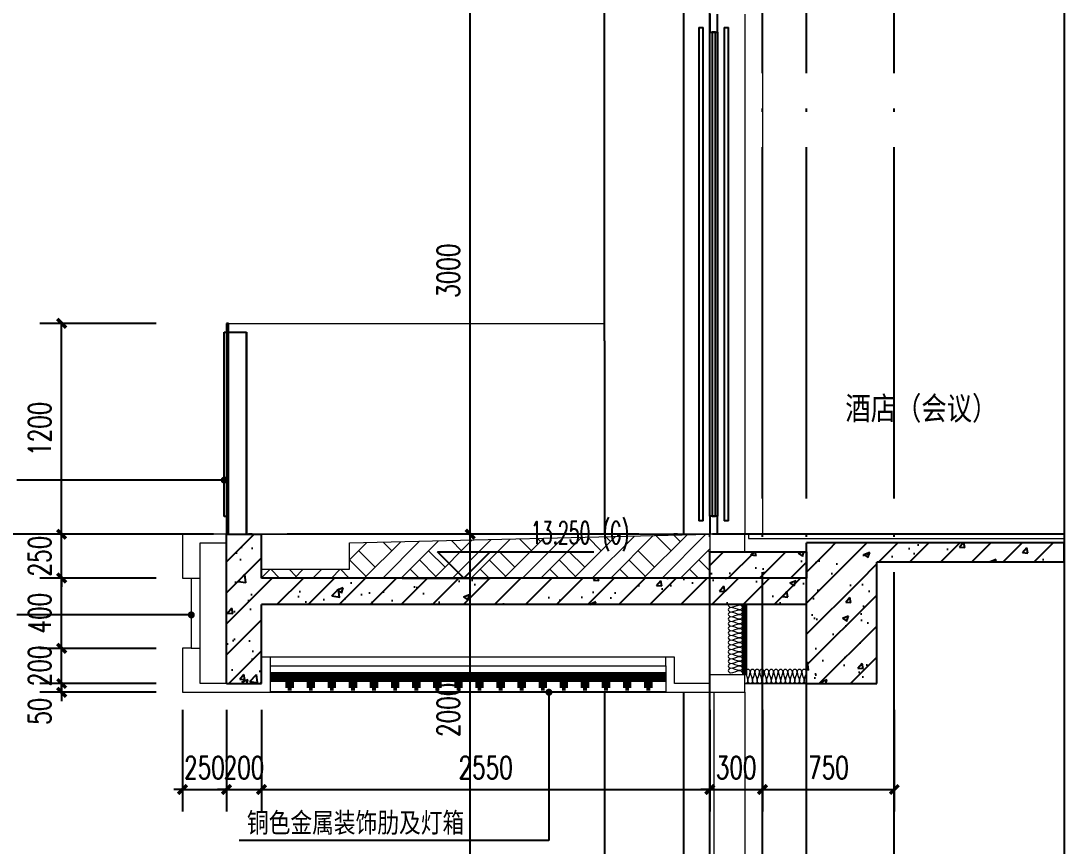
# Model space of a CAD drawing. Header units: millimetres. Extents: x 434053 to 1059003, y -2417481 to 936527.
# Drawn here: x 545650 to 551586, y -2240812 to -2236113 of the extents above; entities that cross this region are included whole.
import ezdxf

# ---------------------------------------------------------------- set-up
doc = ezdxf.new("R2010")
doc.units = ezdxf.units.MM
doc.header["$LTSCALE"] = 1000
doc.header["$MEASUREMENT"] = 0
doc.linetypes.add('DOTE', pattern=[2.42, 2, -0.2, 0.02, -0.2])
doc.layers.get('Defpoints').update_dxf_attribs({"color": 6})
for name, color, linetype in [('A-ANNO-DIMS', 3, 'Continuous'), ('A-DOOR', 2, 'Continuous'), ('A-GLAZ', 4, 'Continuous'), ('AXIS', 3, 'Continuous'), ('DIM_ELEV', 3, 'Continuous'), ('DIM_LEAD', 3, 'Continuous'), ('DOTE', 16, 'DOTE'), ('HZHZNEWPLOTLAYER#@$TT', 7, 'Continuous'), ('PUB_HATCH', 8, 'Continuous'), ('PUB_TEXT', 7, 'Continuous'), ('WALL', 5, 'Continuous')]:
    doc.layers.add(name, color=color, linetype=linetype)
for name, color, linetype, lineweight in [('A-DETL-0001', 4, 'Continuous', 15), ('A-DOOR-PROJ', 1, 'Continuous', 25), ('A-GENM', 2, 'Continuous', 70), ('A-GENM-PROJ', 2, 'Continuous', 25), ('A-GLAZ-MULL-PROJ', 2, 'Continuous', 13), ('A-GLAZ-PROJ', 2, 'Continuous', 25)]:
    doc.layers.add(name, color=color, linetype=linetype, lineweight=lineweight)
doc.styles.add('_TCH_DIM', font='SIMPLEX.shx', dxfattribs={"width": 0.8, "height": 3, "bigfont": 'GBCBIG.shx'})
doc.styles.add('_TCH_DIM_T3', font='SIMPLEX', dxfattribs={"width": 0.705882, "bigfont": 'GBCBIG'})
doc.styles.add('宋体', font='', dxfattribs={"width": 0.8})
doc.styles.get('宋体').set_extended_font_data('SimSun')
doc.dimstyles.new('_TCH_ARCH&&50', dxfattribs={"dimtxt": 127.5, "dimasz": 50, "dimexe": 125, "dimexo": 150, "dimgap": 61.25, "dimtad": 1, "dimdec": 0, "dimzin": 0, "dimdsep": 46, "dimtxsty": '_TCH_DIM_T3', "dimblk": 'ARCHTICK', "dimcen": 0.09, "dimclrt": 7, "dimazin": 2, "dimtfac": 1, "dimtdec": 0, "dimtix": 1, "dimtmove": 2, "dimatfit": 3, "dimfxl": 1, "dimtolj": 1, "dimtzin": 0, "dimarcsym": 0})
pattern_1 = [(45, (-1713816.56, -1462982.77), (-88.3883476, 88.3883476), []), (50, (-1713816.56, -1462982.77), (358.63009, -31.376067), [37.5, -412.5]), (355, (-1713816.56, -1462982.77), (-69.375667, 376.096067), [30, -330]), (100.4514, (-1713786.68, -1462985.4), (289.25469, 344.71977), [31.870095, -350.571056]), (46.1842, (-1713816.56, -1462882.77), (533.620524, -82.75951), [56.25, -618.75]), (96.6356, (-1713772.1, -1462889.67), (467.33135, 487.05894), [47.80514, -525.8565]), (351.1842, (-1713816.56, -1462882.77), (467.33097, 487.0593), [45, -495]), (21, (-1713766.56, -1462907.77), (298.453526, -201.309445), [37.5, -412.5]), (326, (-1713766.56, -1462907.77), (121.657666, 362.57502), [30, -330]), (71.4514, (-1713741.7, -1462924.55), (420.111314, 161.26525), [31.870095, -350.571056]), (37.5, (-1713816.56, -1462982.77), (6.079928, 166.446927), [0, -326, 0, -335, 0, -331.25]), (7.5, (-1713816.56, -1462982.77), (131.534769, 197.205856), [0, -191, 0, -318.5, 0, -126.25]), (327.5, (-1713928.06, -1462982.77), (266.911218, -11.277436), [0, -125, 0, -390, 0, -517.5]), (317.5, (-1713978.06, -1462982.77), (291.593085, 50.052491), [0, -162.5, 0, -259, 0, -367.5])]

# ---------------------------------------------------------------- blocks, each defined once
blk = doc.blocks.new('sdfgdgj')
at = {"layer": 'A-DETL-0001', "color": 2}
blk.add_line((11613, 10485.4), (13751.4, 10485.4), dxfattribs=at)
at = {"layer": 'A-DETL-0001'}
for p, q in [((11601, 9285.4), (11351, 9285.4)), ((11351, 9285.4), (11351, 9035.4)), ((11801, 9285.4), (11601, 9285.4)), ((11601, 9235.4), (11601, 9285.4)), ((14351, 9285.4), (11801, 9285.4)), ((11801, 9185.4), (11801, 9285.4)), ((14351, 9285.4), (14351, 9185.4)), ((14551, 9285.4), (14351, 9285.4)), ((14551, 9185.4), (14551, 9285.4)), ((11451, 8435.4), (11451, 9235.4)), ((11451, 9235.4), (11601, 9235.4)), ((11601, 9235.4), (11601, 9185.4)), ((11351, 9035.4), (11401, 9035.4)), ((11401, 9035.4), (11401, 8635.4)), ((11401, 9035.4), (11451, 9035.4)), ((14551, 8735.4), (14551, 8485.4)), ((11401, 8635.4), (11351, 8635.4)), ((11351, 8635.4), (11351, 8385.4)), ((11401, 8635.4), (11451, 8635.4)), ((14151, 8585.4), (11801, 8585.4)), ((11801, 8585.4), (11801, 8435.4)), ((11851, 8535.4), (11851, 8585.4)), ((14101, 8535.4), (14101, 8585.4)), ((14151, 8435.4), (14151, 8585.4)), ((11851, 8385.4), (11851, 8535.4)), ((11851, 8535.4), (14101, 8535.4)), ((14101, 8535.4), (14101, 8385.4)), ((11801, 8435.4), (11451, 8435.4)), ((14351, 8435.4), (14151, 8435.4)), ((14351, 8485.4), (14351, 8435.4)), ((14551, 8485.4), (14351, 8485.4)), ((14351, 8385.4), (14351, 8435.4)), ((14551, 8385.4), (14551, 8485.4)), ((14551, 8435.4), (14901, 8435.4)), ((11351, 8385.4), (11851, 8385.4)), ((14101, 8385.4), (14351, 8385.4)), ((14351, 8385.4), (14351, 7310.4)), ((14351, 8385.4), (14551, 8385.4)), ((14376, 7325.4), (14376, 8385.4))]:
    blk.add_line(p, q, dxfattribs=at)
blk.add_open_spline([(14456.6, 8885.4), (14456.2, 8884.3), (14454.8, 8876.5), (14463.1, 8868.7), (14469.4, 8868.7)], degree=3, knots=[1.176266, 1.176266, 1.176266, 1.176266, 1.414214, 2.828427, 2.828427, 2.828427, 2.828427], dxfattribs=at)
for points in [[(14469.4, 8868.7), (14463.1, 8868.7), (14449, 8855.4), (14463.1, 8842.1), (14469.4, 8842.1)], [(14469.4, 8868.7), (14487.7, 8868.7), (14504.4, 8882.1), (14522.7, 8882.1)], [(14522.7, 8855.4), (14504.4, 8855.4), (14487.7, 8868.7), (14469.4, 8868.7)], [(14469.4, 8842.1), (14487.7, 8842.1), (14504.4, 8855.4), (14522.7, 8855.4)], [(14522.7, 8882.1), (14516.7, 8882.1), (14510.9, 8883.5), (14505.2, 8885.4)], [(14530.7, 8885.4), (14528.3, 8883.4), (14525.4, 8882.1), (14522.7, 8882.1)], [(14522.7, 8882.1), (14529, 8882.1), (14543.1, 8868.7), (14529, 8855.4), (14522.7, 8855.4)], [(14522.7, 8855.4), (14529, 8855.4), (14543.1, 8842.1), (14529, 8828.7), (14522.7, 8828.7)], [(14469.4, 8842.1), (14463.1, 8842.1), (14449, 8828.7), (14463.1, 8815.4), (14469.4, 8815.4)], [(14469.4, 8842.1), (14463.1, 8842.1), (14449, 8828.7), (14463.1, 8815.4), (14469.4, 8815.4)], [(14469.4, 8815.4), (14463.1, 8815.4), (14449, 8802.1), (14463.1, 8788.7), (14469.4, 8788.7)], [(14469.4, 8788.7), (14463.1, 8788.7), (14449, 8775.4), (14463.1, 8762.1), (14469.4, 8762.1)], [(14522.7, 8828.7), (14504.4, 8828.7), (14487.7, 8842.1), (14469.4, 8842.1)], [(14522.7, 8828.7), (14504.4, 8828.7), (14487.7, 8842.1), (14469.4, 8842.1)], [(14469.4, 8815.4), (14487.7, 8815.4), (14504.4, 8828.7), (14522.7, 8828.7)], [(14469.4, 8815.4), (14487.7, 8815.4), (14504.4, 8828.7), (14522.7, 8828.7)], [(14522.7, 8802.1), (14504.4, 8802.1), (14487.7, 8815.4), (14469.4, 8815.4)], [(14469.4, 8788.7), (14487.7, 8788.7), (14504.4, 8802.1), (14522.7, 8802.1)], [(14522.7, 8775.4), (14504.4, 8775.4), (14487.7, 8788.7), (14469.4, 8788.7)], [(14536, 8842.1), (14536, 8835.8), (14529, 8828.7), (14522.7, 8828.7)], [(14522.7, 8828.7), (14529, 8828.7), (14543.1, 8815.4), (14529, 8802.1), (14522.7, 8802.1)], [(14522.7, 8802.1), (14529, 8802.1), (14543.1, 8788.7), (14529, 8775.4), (14522.7, 8775.4)], [(14469.4, 8762.1), (14463.1, 8762.1), (14449, 8748.7), (14463.1, 8735.4), (14469.4, 8735.4)], [(14469.4, 8735.4), (14463.1, 8735.4), (14449, 8722.1), (14463.1, 8708.7), (14469.4, 8708.7)], [(14469.4, 8762.1), (14487.7, 8762.1), (14504.4, 8775.4), (14522.7, 8775.4)], [(14522.7, 8748.7), (14504.4, 8748.7), (14487.7, 8762.1), (14469.4, 8762.1)], [(14469.4, 8735.4), (14487.7, 8735.4), (14504.4, 8748.7), (14522.7, 8748.7)], [(14522.7, 8722.1), (14504.4, 8722.1), (14487.7, 8735.4), (14469.4, 8735.4)], [(14522.7, 8722.1), (14504.4, 8722.1), (14487.7, 8735.4), (14469.4, 8735.4)], [(14522.7, 8775.4), (14529, 8775.4), (14543.1, 8762.1), (14529, 8748.7), (14522.7, 8748.7)], [(14522.7, 8748.7), (14529, 8748.7), (14543.1, 8735.4), (14529, 8722.1), (14522.7, 8722.1)], [(14536, 8735.4), (14536, 8729.1), (14529, 8722.1), (14522.7, 8722.1)], [(14469.4, 8708.7), (14463.1, 8708.7), (14449, 8695.4), (14463.1, 8682.1), (14469.4, 8682.1)], [(14469.4, 8682.1), (14463.1, 8682.1), (14449, 8668.7), (14463.1, 8655.4), (14469.4, 8655.4)], [(14469.4, 8708.7), (14487.7, 8708.7), (14504.4, 8722.1), (14522.7, 8722.1)], [(14522.7, 8695.4), (14504.4, 8695.4), (14487.7, 8708.7), (14469.4, 8708.7)], [(14469.4, 8682.1), (14487.7, 8682.1), (14504.4, 8695.4), (14522.7, 8695.4)], [(14522.7, 8668.7), (14504.4, 8668.7), (14487.7, 8682.1), (14469.4, 8682.1)], [(14469.4, 8655.4), (14487.7, 8655.4), (14504.4, 8668.7), (14522.7, 8668.7)], [(14522.7, 8722.1), (14529, 8722.1), (14543.1, 8708.7), (14529, 8695.4), (14522.7, 8695.4)], [(14522.7, 8695.4), (14529, 8695.4), (14543.1, 8682.1), (14529, 8668.7), (14522.7, 8668.7)], [(14522.7, 8668.7), (14529, 8668.7), (14543.1, 8655.4), (14529, 8642.1), (14522.7, 8642.1)], [(14469.4, 8655.4), (14463.1, 8655.4), (14449, 8642.1), (14463.1, 8628.7), (14469.4, 8628.7)], [(14469.4, 8628.7), (14463.1, 8628.7), (14449, 8615.4), (14463.1, 8602.1), (14469.4, 8602.1)], [(14522.7, 8642.1), (14504.4, 8642.1), (14487.7, 8655.4), (14469.4, 8655.4)], [(14469.4, 8628.7), (14487.7, 8628.7), (14504.4, 8642.1), (14522.7, 8642.1)], [(14522.7, 8615.4), (14504.4, 8615.4), (14487.7, 8628.7), (14469.4, 8628.7)], [(14469.4, 8602.1), (14487.7, 8602.1), (14504.4, 8615.4), (14522.7, 8615.4)], [(14522.7, 8642.1), (14529, 8642.1), (14543.1, 8628.7), (14529, 8615.4), (14522.7, 8615.4)], [(14522.7, 8615.4), (14529, 8615.4), (14543.1, 8602.1), (14529, 8588.7), (14522.7, 8588.7)], [(14469.4, 8602.1), (14463.1, 8602.1), (14449, 8588.7), (14463.1, 8575.4), (14469.4, 8575.4)], [(14469.4, 8575.4), (14463.1, 8575.4), (14449, 8562.1), (14463.1, 8548.7), (14469.4, 8548.7)], [(14469.4, 8548.7), (14463.1, 8548.7), (14449, 8535.4), (14463.1, 8522.1), (14469.4, 8522.1)], [(14522.7, 8588.7), (14504.4, 8588.7), (14487.7, 8602.1), (14469.4, 8602.1)], [(14469.4, 8575.4), (14487.7, 8575.4), (14504.4, 8588.7), (14522.7, 8588.7)], [(14522.7, 8562.1), (14504.4, 8562.1), (14487.7, 8575.4), (14469.4, 8575.4)], [(14469.4, 8548.7), (14487.7, 8548.7), (14504.4, 8562.1), (14522.7, 8562.1)], [(14522.7, 8535.4), (14504.4, 8535.4), (14487.7, 8548.7), (14469.4, 8548.7)], [(14522.7, 8588.7), (14529, 8588.7), (14543.1, 8575.4), (14529, 8562.1), (14522.7, 8562.1)], [(14522.7, 8562.1), (14529, 8562.1), (14543.1, 8548.7), (14529, 8535.4), (14522.7, 8535.4)], [(14469.4, 8522.1), (14463.1, 8522.1), (14449, 8508.7), (14463.1, 8495.4), (14469.4, 8495.4)], [(14469.4, 8522.1), (14487.7, 8522.1), (14504.4, 8535.4), (14522.7, 8535.4)], [(14522.7, 8508.7), (14504.4, 8508.7), (14487.7, 8522.1), (14469.4, 8522.1)], [(14469.4, 8495.4), (14487.7, 8495.4), (14504.4, 8508.7), (14522.7, 8508.7)], [(14522.7, 8535.4), (14529, 8535.4), (14543.1, 8522.1), (14529, 8508.7), (14522.7, 8508.7)], [(14522.7, 8508.7), (14529, 8508.7), (14536, 8501.7), (14536, 8495.4)], [(14581, 8502.1), (14581, 8508.3), (14567.7, 8522.4), (14554.4, 8508.3), (14554.4, 8502.1)], [(14554.4, 8502.1), (14554.4, 8483.7), (14567.7, 8467), (14567.7, 8448.7)], [(14567.7, 8448.7), (14567.7, 8467), (14581, 8483.7), (14581, 8502.1)], [(14607.7, 8502.1), (14607.7, 8508.3), (14594.4, 8522.4), (14581, 8508.3), (14581, 8502.1)], [(14581, 8502.1), (14581, 8483.7), (14594.4, 8467), (14594.4, 8448.7)], [(14594.4, 8448.7), (14594.4, 8467), (14607.7, 8483.7), (14607.7, 8502.1)], [(14634.4, 8502.1), (14634.4, 8508.3), (14621, 8522.4), (14607.7, 8508.3), (14607.7, 8502.1)], [(14607.7, 8502.1), (14607.7, 8483.7), (14621, 8467), (14621, 8448.7)], [(14621, 8448.7), (14621, 8467), (14634.4, 8483.7), (14634.4, 8502.1)], [(14661, 8502.1), (14661, 8508.3), (14647.7, 8522.4), (14634.4, 8508.3), (14634.4, 8502.1)], [(14634.4, 8502.1), (14634.4, 8483.7), (14647.7, 8467), (14647.7, 8448.7)], [(14647.7, 8448.7), (14647.7, 8467), (14661, 8483.7), (14661, 8502.1)], [(14687.7, 8502.1), (14687.7, 8508.3), (14674.4, 8522.4), (14661, 8508.3), (14661, 8502.1)], [(14661, 8502.1), (14661, 8483.7), (14674.4, 8467), (14674.4, 8448.7)], [(14674.4, 8448.7), (14674.4, 8467), (14687.7, 8483.7), (14687.7, 8502.1)], [(14714.4, 8502.1), (14714.4, 8508.3), (14701, 8522.4), (14687.7, 8508.3), (14687.7, 8502.1)], [(14687.7, 8502.1), (14687.7, 8483.7), (14701, 8467), (14701, 8448.7)], [(14701, 8448.7), (14701, 8467), (14714.4, 8483.7), (14714.4, 8502.1)], [(14741, 8502.1), (14741, 8508.3), (14727.7, 8522.4), (14714.4, 8508.3), (14714.4, 8502.1)], [(14714.4, 8502.1), (14714.4, 8483.7), (14727.7, 8467), (14727.7, 8448.7)], [(14727.7, 8448.7), (14727.7, 8467), (14741, 8483.7), (14741, 8502.1)], [(14767.7, 8502.1), (14767.7, 8508.3), (14754.4, 8522.4), (14741, 8508.3), (14741, 8502.1)], [(14741, 8502.1), (14741, 8483.7), (14754.4, 8467), (14754.4, 8448.7)], [(14754.4, 8448.7), (14754.4, 8467), (14767.7, 8483.7), (14767.7, 8502.1)], [(14794.4, 8502.1), (14794.4, 8508.3), (14781, 8522.4), (14767.7, 8508.3), (14767.7, 8502.1)], [(14767.7, 8502.1), (14767.7, 8483.7), (14781, 8467), (14781, 8448.7)], [(14781, 8448.7), (14781, 8467), (14794.4, 8483.7), (14794.4, 8502.1)], [(14821, 8502.1), (14821, 8508.3), (14807.7, 8522.4), (14794.4, 8508.3), (14794.4, 8502.1)], [(14794.4, 8502.1), (14794.4, 8483.7), (14807.7, 8467), (14807.7, 8448.7)], [(14807.7, 8448.7), (14807.7, 8467), (14821, 8483.7), (14821, 8502.1)], [(14847.7, 8502.1), (14847.7, 8508.3), (14834.4, 8522.4), (14821, 8508.3), (14821, 8502.1)], [(14821, 8502.1), (14821, 8483.7), (14834.4, 8467), (14834.4, 8448.7)], [(14834.4, 8448.7), (14834.4, 8467), (14847.7, 8483.7), (14847.7, 8502.1)], [(14874.4, 8502.1), (14874.4, 8508.3), (14861, 8522.4), (14847.7, 8508.3), (14847.7, 8502.1)], [(14847.7, 8502.1), (14847.7, 8483.7), (14861, 8467), (14861, 8448.7)], [(14861, 8448.7), (14861, 8467), (14874.4, 8483.7), (14874.4, 8502.1)], [(14901, 8502.1), (14901, 8508.3), (14887.7, 8522.4), (14874.4, 8508.3), (14874.4, 8502.1)], [(14874.4, 8502.1), (14874.4, 8483.7), (14887.7, 8467), (14887.7, 8448.7)], [(14887.7, 8448.7), (14887.7, 8467), (14901, 8483.7), (14901, 8502.1)], [(14567.7, 8448.7), (14567.7, 8442.4), (14560.6, 8435.4), (14554.4, 8435.4)], [(14594.4, 8448.7), (14594.4, 8442.4), (14581, 8428.3), (14567.7, 8442.4), (14567.7, 8448.7)], [(14621, 8448.7), (14621, 8442.4), (14607.7, 8428.3), (14594.4, 8442.4), (14594.4, 8448.7)], [(14647.7, 8448.7), (14647.7, 8442.4), (14634.4, 8428.3), (14621, 8442.4), (14621, 8448.7)], [(14674.4, 8448.7), (14674.4, 8442.4), (14661, 8428.3), (14647.7, 8442.4), (14647.7, 8448.7)], [(14701, 8448.7), (14701, 8442.4), (14687.7, 8428.3), (14674.4, 8442.4), (14674.4, 8448.7)], [(14727.7, 8448.7), (14727.7, 8442.4), (14714.4, 8428.3), (14701, 8442.4), (14701, 8448.7)], [(14754.4, 8448.7), (14754.4, 8442.4), (14741, 8428.3), (14727.7, 8442.4), (14727.7, 8448.7)], [(14781, 8448.7), (14781, 8442.4), (14767.7, 8428.3), (14754.4, 8442.4), (14754.4, 8448.7)], [(14807.7, 8448.7), (14807.7, 8442.4), (14794.4, 8428.3), (14781, 8442.4), (14781, 8448.7)], [(14834.4, 8448.7), (14834.4, 8442.4), (14821, 8428.3), (14807.7, 8442.4), (14807.7, 8448.7)], [(14861, 8448.7), (14861, 8442.4), (14847.7, 8428.3), (14834.4, 8442.4), (14834.4, 8448.7)], [(14887.7, 8448.7), (14887.7, 8442.4), (14874.4, 8428.3), (14861, 8442.4), (14861, 8448.7)], [(14901, 8435.4), (14894.7, 8435.4), (14887.7, 8442.4), (14887.7, 8448.7)]]:
    blk.add_open_spline(points, degree=3, dxfattribs=at)
at = {"layer": 'A-DOOR'}
for p, q in [((14351, 12245.4), (14351, 12143.8)), ((14395.5, 12143.8), (14395.5, 12245.4)), ((14351, 12143.8), (14395.5, 12143.8)), ((14382.8, 12143.8), (14363.7, 12143.8)), ((14363.7, 12143.8), (14363.7, 9387)), ((14382.8, 9387), (14382.8, 12143.8)), ((14395.5, 9387), (14351, 9387)), ((14351, 9387), (14351, 9285.4)), ((14363.7, 9387), (14382.8, 9387)), ((14395.5, 9285.4), (14395.5, 9387))]:
    blk.add_line(p, q, dxfattribs=at)
at = {"layer": 'A-DOOR-PROJ'}
for p, q in [((14288.3, 12170.4), (14288.3, 9360.4)), ((14288.3, 12170.4), (14301, 12170.4)), ((14301, 12170.4), (14313.7, 12170.4)), ((14313.7, 9360.4), (14313.7, 12170.4)), ((14432.8, 12170.4), (14432.8, 9360.4)), ((14432.8, 12170.4), (14445.5, 12170.4)), ((14445.5, 12170.4), (14458.2, 12170.4)), ((14458.2, 9360.4), (14458.2, 12170.4)), ((14351, 9387), (14351, 12143.8)), ((14395.5, 12143.8), (14395.5, 9387)), ((14301, 9360.4), (14288.3, 9360.4)), ((14313.7, 9360.4), (14301, 9360.4)), ((14445.5, 9360.4), (14432.8, 9360.4)), ((14458.2, 9360.4), (14445.5, 9360.4))]:
    blk.add_line(p, q, dxfattribs=at)
at = {"layer": 'A-GENM'}
for p, q in [((14551, 8485.4), (14551, 8885.4)), ((14101, 8485.4), (11851, 8485.4)), ((11851, 8460.4), (14101, 8460.4)), ((11971, 8460.4), (11951, 8460.4)), ((11951, 8460.4), (11951, 8410.4)), ((11971, 8410.4), (11971, 8460.4)), ((12091, 8460.4), (12071, 8460.4)), ((12071, 8460.4), (12071, 8410.4)), ((12091, 8410.4), (12091, 8460.4)), ((12211, 8460.4), (12191, 8460.4)), ((12191, 8460.4), (12191, 8410.4)), ((12211, 8410.4), (12211, 8460.4)), ((12331, 8460.4), (12311, 8460.4)), ((12311, 8460.4), (12311, 8410.4)), ((12331, 8410.4), (12331, 8460.4)), ((12451, 8460.4), (12431, 8460.4)), ((12431, 8460.4), (12431, 8410.4)), ((12451, 8410.4), (12451, 8460.4)), ((12571, 8460.4), (12551, 8460.4)), ((12551, 8460.4), (12551, 8410.4)), ((12571, 8410.4), (12571, 8460.4)), ((12691, 8460.4), (12671, 8460.4)), ((12671, 8460.4), (12671, 8410.4)), ((12691, 8410.4), (12691, 8460.4)), ((12811, 8460.4), (12791, 8460.4)), ((12791, 8460.4), (12791, 8410.4)), ((12811, 8410.4), (12811, 8460.4)), ((12931, 8460.4), (12911, 8460.4)), ((12911, 8460.4), (12911, 8410.4)), ((12931, 8410.4), (12931, 8460.4)), ((13051, 8460.4), (13031, 8460.4)), ((13031, 8460.4), (13031, 8410.4)), ((13051, 8410.4), (13051, 8460.4)), ((13171, 8460.4), (13151, 8460.4)), ((13151, 8460.4), (13151, 8410.4)), ((13171, 8410.4), (13171, 8460.4)), ((13291, 8460.4), (13271, 8460.4)), ((13271, 8460.4), (13271, 8410.4)), ((13291, 8410.4), (13291, 8460.4)), ((13411, 8460.4), (13391, 8460.4)), ((13391, 8460.4), (13391, 8410.4)), ((13411, 8410.4), (13411, 8460.4)), ((13531, 8460.4), (13511, 8460.4)), ((13511, 8460.4), (13511, 8410.4)), ((13531, 8410.4), (13531, 8460.4)), ((13651, 8460.4), (13631, 8460.4)), ((13631, 8460.4), (13631, 8410.4)), ((13651, 8410.4), (13651, 8460.4)), ((13771, 8460.4), (13751, 8460.4)), ((13751, 8460.4), (13751, 8410.4)), ((13771, 8410.4), (13771, 8460.4)), ((13891, 8460.4), (13871, 8460.4)), ((13871, 8460.4), (13871, 8410.4)), ((13891, 8410.4), (13891, 8460.4)), ((14011, 8460.4), (13991, 8460.4)), ((13991, 8460.4), (13991, 8410.4)), ((14011, 8410.4), (14011, 8460.4)), ((11951, 8410.4), (11971, 8410.4)), ((12071, 8410.4), (12091, 8410.4)), ((12191, 8410.4), (12211, 8410.4)), ((12311, 8410.4), (12331, 8410.4)), ((12431, 8410.4), (12451, 8410.4)), ((12551, 8410.4), (12571, 8410.4)), ((12671, 8410.4), (12691, 8410.4)), ((12791, 8410.4), (12811, 8410.4)), ((12911, 8410.4), (12931, 8410.4)), ((13031, 8410.4), (13051, 8410.4)), ((13151, 8410.4), (13171, 8410.4)), ((13271, 8410.4), (13291, 8410.4)), ((13391, 8410.4), (13411, 8410.4)), ((13511, 8410.4), (13531, 8410.4)), ((13631, 8410.4), (13651, 8410.4)), ((13751, 8410.4), (13771, 8410.4)), ((13871, 8410.4), (13891, 8410.4)), ((13991, 8410.4), (14011, 8410.4))]:
    blk.add_line(p, q, dxfattribs=at)
at = {"layer": 'A-GENM-PROJ'}
for p, q in [((13751.4, 10385.4), (13751.4, 13285.4)), ((13751.4, 10385.4), (13751.4, 9285.4)), ((14101, 8385.4), (11851, 8385.4)), ((13751.4, 8385.4), (13751.4, 3785.4))]:
    blk.add_line(p, q, dxfattribs=at)
at = {"layer": 'A-GLAZ'}
for p, q in [((11613, 10485.4), (11601, 10485.4)), ((11601, 10485.4), (11601, 9285.4)), ((11613, 9285.4), (11613, 10485.4))]:
    blk.add_line(p, q, dxfattribs=at)
at = {"layer": 'A-GLAZ-MULL-PROJ'}
for p, q in [((14651, 13935.4), (14651, 9285.4)), ((14551, 12245.4), (14551, 9285.4)), ((14651, 3785.4), (14651, 8435.4)), ((14551, 8385.4), (14551, 7325.4))]:
    blk.add_line(p, q, dxfattribs=at)
at = {"layer": 'A-GLAZ-PROJ'}
for p, q in [((14201, 13285.4), (14201, 9285.4)), ((11588.3, 10435.4), (11601, 10435.4)), ((11588.3, 9385.4), (11588.3, 10435.4)), ((11588.3, 10435.4), (11601, 10435.4)), ((11588.3, 9385.4), (11588.3, 10435.4)), ((11613, 10435.4), (11714.6, 10435.4)), ((11613, 10435.4), (11714.6, 10435.4)), ((11714.6, 9285.4), (11714.6, 10435.4)), ((11714.6, 10435.4), (11714.6, 9285.4)), ((11601, 9385.4), (11588.3, 9385.4)), ((11601, 9385.4), (11588.3, 9385.4)), ((14201, 8385.4), (14201, 7285.4))]:
    blk.add_line(p, q, dxfattribs=at)
blk = doc.blocks.new('_ArchTick')
at = {"color": 0, "linetype": 'ByBlock', "const_width": 0.4}
blk.add_lwpolyline([(-0.5, -0.5), (0.5, 0.5)], dxfattribs=at)
blk = doc.blocks.new('*D926')
at = {"layer": 'A-ANNO-DIMS', "color": 0, "lineweight": -2, "transparency": 16777216}
for p, q in [((548420.1, -2236035.7), (548082.2, -2236035.7)), ((548207.2, -2239035.7), (548207.2, -2236035.7)), ((548420.1, -2239035.7), (548082.2, -2239035.7))]:
    blk.add_line(p, q, dxfattribs=at)
at = {"layer": 'Defpoints', "color": 0, "transparency": 16777216}
for p in [(548207.2, -2236035.7), (548570.1, -2236035.7), (548570.1, -2239035.7)]:
    blk.add_point(p, dxfattribs=at)
at = {"layer": 'A-ANNO-DIMS', "color": 0, "lineweight": -2, "transparency": 16777216, "xscale": 50, "yscale": 50, "zscale": 50}
for p, rotation in [((548207.2, -2236035.7), 90), ((548207.2, -2239035.7), 270)]:
    blk.add_blockref('_ArchTick', p, dxfattribs=dict(at, rotation=rotation))
at = {"layer": 'A-ANNO-DIMS', "color": 7, "transparency": 16777216, "insert": (548082.2, -2237535.7), "char_height": 127.5, "attachment_point": 5, "rotation": 90, "style": '_TCH_DIM_T3'}
blk.add_mtext('\\A1;3000', dxfattribs=at)
blk = doc.blocks.new('*D927')
at = {"layer": 'A-ANNO-DIMS', "color": 0, "lineweight": -2, "transparency": 16777216}
for p, q in [((548420.1, -2239035.7), (548082.2, -2239035.7)), ((548207.2, -2241035.7), (548207.2, -2239035.7)), ((548420.1, -2241035.7), (548082.2, -2241035.7))]:
    blk.add_line(p, q, dxfattribs=at)
at = {"layer": 'Defpoints', "color": 0, "transparency": 16777216}
for p in [(548207.2, -2239035.7), (548570.1, -2239035.7), (548570.1, -2241035.7)]:
    blk.add_point(p, dxfattribs=at)
at = {"layer": 'A-ANNO-DIMS', "color": 0, "lineweight": -2, "transparency": 16777216, "xscale": 50, "yscale": 50, "zscale": 50}
for p, rotation in [((548207.2, -2239035.7), 90), ((548207.2, -2241035.7), 270)]:
    blk.add_blockref('_ArchTick', p, dxfattribs=dict(at, rotation=rotation))
at = {"layer": 'A-ANNO-DIMS', "color": 7, "transparency": 16777216, "insert": (548082.2, -2240035.7), "char_height": 127.5, "attachment_point": 5, "rotation": 90, "style": '_TCH_DIM_T3'}
blk.add_mtext('\\A1;2000', dxfattribs=at)
blk = doc.blocks.new('*D983')
at = {"layer": 'A-ANNO-DIMS', "color": 0, "lineweight": -2, "transparency": 16777216}
for p, q in [((546420.1, -2237835.7), (545757.5, -2237835.7)), ((545882.5, -2239035.7), (545882.5, -2237835.7)), ((546420.1, -2239035.7), (545757.5, -2239035.7))]:
    blk.add_line(p, q, dxfattribs=at)
at = {"layer": 'Defpoints', "color": 0, "transparency": 16777216}
for p in [(545882.5, -2237835.7), (546570.1, -2237835.7), (546570.1, -2239035.7)]:
    blk.add_point(p, dxfattribs=at)
at = {"layer": 'A-ANNO-DIMS', "color": 0, "lineweight": -2, "transparency": 16777216, "xscale": 50, "yscale": 50, "zscale": 50}
for p, rotation in [((545882.5, -2237835.7), 90), ((545882.5, -2239035.7), 270)]:
    blk.add_blockref('_ArchTick', p, dxfattribs=dict(at, rotation=rotation))
at = {"layer": 'A-ANNO-DIMS', "color": 7, "transparency": 16777216, "insert": (545757.5, -2238435.7), "char_height": 127.5, "attachment_point": 5, "rotation": 90, "style": '_TCH_DIM_T3'}
blk.add_mtext('\\A1;1200', dxfattribs=at)
blk = doc.blocks.new('*D984')
at = {"layer": 'A-ANNO-DIMS', "color": 0, "lineweight": -2, "transparency": 16777216}
for p, q in [((546420.1, -2239035.7), (545757.5, -2239035.7)), ((545882.5, -2239035.7), (545882.5, -2238985.7)), ((545882.5, -2239285.7), (545882.5, -2239035.7)), ((546420.1, -2239285.7), (545757.5, -2239285.7)), ((545882.5, -2239285.7), (545882.5, -2239335.7))]:
    blk.add_line(p, q, dxfattribs=at)
at = {"layer": 'Defpoints', "color": 0, "transparency": 16777216}
for p in [(545882.5, -2239035.7), (546570.1, -2239035.7), (546570.1, -2239285.7)]:
    blk.add_point(p, dxfattribs=at)
at = {"layer": 'A-ANNO-DIMS', "color": 0, "lineweight": -2, "transparency": 16777216, "xscale": 50, "yscale": 50, "zscale": 50}
for p, rotation in [((545882.5, -2239035.7), 270), ((545882.5, -2239285.7), 90)]:
    blk.add_blockref('_ArchTick', p, dxfattribs=dict(at, rotation=rotation))
at = {"layer": 'A-ANNO-DIMS', "color": 7, "transparency": 16777216, "insert": (545757.5, -2239160.7), "char_height": 127.5, "attachment_point": 5, "rotation": 90, "style": '_TCH_DIM_T3'}
blk.add_mtext('\\A1;250', dxfattribs=at)
blk = doc.blocks.new('*D985')
at = {"layer": 'A-ANNO-DIMS', "color": 0, "lineweight": -2, "transparency": 16777216}
for p, q in [((546420.1, -2239285.7), (545757.5, -2239285.7)), ((545882.5, -2239685.7), (545882.5, -2239285.7)), ((546420.1, -2239685.7), (545757.5, -2239685.7))]:
    blk.add_line(p, q, dxfattribs=at)
at = {"layer": 'Defpoints', "color": 0, "transparency": 16777216}
for p in [(545882.5, -2239285.7), (546570.1, -2239285.7), (546570.1, -2239685.7)]:
    blk.add_point(p, dxfattribs=at)
at = {"layer": 'A-ANNO-DIMS', "color": 0, "lineweight": -2, "transparency": 16777216, "xscale": 50, "yscale": 50, "zscale": 50}
for p, rotation in [((545882.5, -2239285.7), 90), ((545882.5, -2239685.7), 270)]:
    blk.add_blockref('_ArchTick', p, dxfattribs=dict(at, rotation=rotation))
at = {"layer": 'A-ANNO-DIMS', "color": 7, "transparency": 16777216, "insert": (545757.5, -2239485.7), "char_height": 127.5, "attachment_point": 5, "rotation": 90, "style": '_TCH_DIM_T3'}
blk.add_mtext('\\A1;400', dxfattribs=at)
blk = doc.blocks.new('*D986')
at = {"layer": 'A-ANNO-DIMS', "color": 0, "lineweight": -2, "transparency": 16777216}
for p, q in [((546420.1, -2239685.7), (545757.5, -2239685.7)), ((545882.5, -2239685.7), (545882.5, -2239635.7)), ((545882.5, -2239885.7), (545882.5, -2239685.7)), ((546420.1, -2239885.7), (545757.5, -2239885.7)), ((545882.5, -2239885.7), (545882.5, -2239935.7))]:
    blk.add_line(p, q, dxfattribs=at)
at = {"layer": 'Defpoints', "color": 0, "transparency": 16777216}
for p in [(545882.5, -2239685.7), (546570.1, -2239685.7), (546570.1, -2239885.7)]:
    blk.add_point(p, dxfattribs=at)
at = {"layer": 'A-ANNO-DIMS', "color": 0, "lineweight": -2, "transparency": 16777216, "xscale": 50, "yscale": 50, "zscale": 50}
for p, rotation in [((545882.5, -2239685.7), 270), ((545882.5, -2239885.7), 90)]:
    blk.add_blockref('_ArchTick', p, dxfattribs=dict(at, rotation=rotation))
at = {"layer": 'A-ANNO-DIMS', "color": 7, "transparency": 16777216, "insert": (545757.5, -2239785.7), "char_height": 127.5, "attachment_point": 5, "rotation": 90, "style": '_TCH_DIM_T3'}
blk.add_mtext('\\A1;200', dxfattribs=at)
blk = doc.blocks.new('*D987')
at = {"layer": 'A-ANNO-DIMS', "color": 0, "lineweight": -2, "transparency": 16777216}
for p, q in [((545882.5, -2239885.7), (545882.5, -2239835.7)), ((546420.1, -2239885.7), (545757.5, -2239885.7)), ((545882.5, -2239935.7), (545882.5, -2239885.7)), ((546420.1, -2239935.7), (545757.5, -2239935.7)), ((545882.5, -2239935.7), (545882.5, -2239985.7))]:
    blk.add_line(p, q, dxfattribs=at)
at = {"layer": 'Defpoints', "color": 0, "transparency": 16777216}
for p in [(545882.5, -2239885.7), (546570.1, -2239885.7), (546570.1, -2239935.7)]:
    blk.add_point(p, dxfattribs=at)
at = {"layer": 'A-ANNO-DIMS', "color": 0, "lineweight": -2, "transparency": 16777216, "xscale": 50, "yscale": 50, "zscale": 50}
for p, rotation in [((545882.5, -2239885.7), 270), ((545882.5, -2239935.7), 90)]:
    blk.add_blockref('_ArchTick', p, dxfattribs=dict(at, rotation=rotation))
at = {"layer": 'A-ANNO-DIMS', "color": 7, "transparency": 16777216, "insert": (545757.5, -2240043.9), "char_height": 127.5, "attachment_point": 5, "rotation": 90, "style": '_TCH_DIM_T3'}
blk.add_mtext('\\A1;50', dxfattribs=at)
blk = doc.blocks.new('*D993')
at = {"layer": 'A-ANNO-DIMS', "color": 0, "lineweight": -2, "transparency": 16777216}
for p, q in [((546570.1, -2240035.7), (546570.1, -2240614.3)), ((546820.1, -2240035.7), (546820.1, -2240614.3)), ((546570.1, -2240489.3), (546520.1, -2240489.3)), ((546570.1, -2240489.3), (546820.1, -2240489.3)), ((546820.1, -2240489.3), (546870.1, -2240489.3))]:
    blk.add_line(p, q, dxfattribs=at)
at = {"layer": 'Defpoints', "color": 0, "transparency": 16777216}
for p in [(546570.1, -2239885.7), (546820.1, -2239885.7), (546820.1, -2240489.3)]:
    blk.add_point(p, dxfattribs=at)
at = {"layer": 'A-ANNO-DIMS', "color": 0, "lineweight": -2, "transparency": 16777216, "xscale": 50, "yscale": 50, "zscale": 50}
blk.add_blockref('_ArchTick', (546570.1, -2240489.3), dxfattribs=at)
at = {"layer": 'A-ANNO-DIMS', "color": 0, "lineweight": -2, "transparency": 16777216, "xscale": 50, "yscale": 50, "zscale": 50, "rotation": 180}
blk.add_blockref('_ArchTick', (546820.1, -2240489.3), dxfattribs=at)
at = {"layer": 'A-ANNO-DIMS', "color": 7, "transparency": 16777216, "insert": (546695.1, -2240364.3), "char_height": 127.5, "attachment_point": 5, "style": '_TCH_DIM_T3'}
blk.add_mtext('\\A1;250', dxfattribs=at)
blk = doc.blocks.new('*D994')
at = {"layer": 'A-ANNO-DIMS', "color": 0, "lineweight": -2, "transparency": 16777216}
for p, q in [((546820.1, -2240035.7), (546820.1, -2240614.3)), ((547020.1, -2240035.7), (547020.1, -2240614.3)), ((546820.1, -2240489.3), (546770.1, -2240489.3)), ((546820.1, -2240489.3), (547020.1, -2240489.3)), ((547020.1, -2240489.3), (547070.1, -2240489.3))]:
    blk.add_line(p, q, dxfattribs=at)
at = {"layer": 'Defpoints', "color": 0, "transparency": 16777216}
for p in [(546820.1, -2239885.7), (547020.1, -2239885.7), (547020.1, -2240489.3)]:
    blk.add_point(p, dxfattribs=at)
at = {"layer": 'A-ANNO-DIMS', "color": 0, "lineweight": -2, "transparency": 16777216, "xscale": 50, "yscale": 50, "zscale": 50}
blk.add_blockref('_ArchTick', (546820.1, -2240489.3), dxfattribs=at)
at = {"layer": 'A-ANNO-DIMS', "color": 0, "lineweight": -2, "transparency": 16777216, "xscale": 50, "yscale": 50, "zscale": 50, "rotation": 180}
blk.add_blockref('_ArchTick', (547020.1, -2240489.3), dxfattribs=at)
at = {"layer": 'A-ANNO-DIMS', "color": 7, "transparency": 16777216, "insert": (546920.1, -2240364.3), "char_height": 127.5, "attachment_point": 5, "style": '_TCH_DIM_T3'}
blk.add_mtext('\\A1;200', dxfattribs=at)
blk = doc.blocks.new('*D995')
at = {"layer": 'A-ANNO-DIMS', "color": 0, "lineweight": -2, "transparency": 16777216}
for p, q in [((547020.1, -2240035.7), (547020.1, -2240614.3)), ((549570.1, -2240035.7), (549570.1, -2240614.3)), ((547020.1, -2240489.3), (549570.1, -2240489.3))]:
    blk.add_line(p, q, dxfattribs=at)
at = {"layer": 'Defpoints', "color": 0, "transparency": 16777216}
for p in [(547020.1, -2239885.7), (549570.1, -2239885.7), (549570.1, -2240489.3)]:
    blk.add_point(p, dxfattribs=at)
at = {"layer": 'A-ANNO-DIMS', "color": 0, "lineweight": -2, "transparency": 16777216, "xscale": 50, "yscale": 50, "zscale": 50, "rotation": 180}
blk.add_blockref('_ArchTick', (547020.1, -2240489.3), dxfattribs=at)
at = {"layer": 'A-ANNO-DIMS', "color": 0, "lineweight": -2, "transparency": 16777216, "xscale": 50, "yscale": 50, "zscale": 50}
blk.add_blockref('_ArchTick', (549570.1, -2240489.3), dxfattribs=at)
at = {"layer": 'A-ANNO-DIMS', "color": 7, "transparency": 16777216, "insert": (548295.1, -2240364.3), "char_height": 127.5, "attachment_point": 5, "style": '_TCH_DIM_T3'}
blk.add_mtext('\\A1;2550', dxfattribs=at)
blk = doc.blocks.new('*D996')
at = {"layer": 'A-ANNO-DIMS', "color": 0, "lineweight": -2, "transparency": 16777216}
for p, q in [((549570.1, -2240035.7), (549570.1, -2240614.3)), ((549870.1, -2240035.7), (549870.1, -2240614.3)), ((549570.1, -2240489.3), (549520.1, -2240489.3)), ((549570.1, -2240489.3), (549870.1, -2240489.3)), ((549870.1, -2240489.3), (549920.1, -2240489.3))]:
    blk.add_line(p, q, dxfattribs=at)
at = {"layer": 'Defpoints', "color": 0, "transparency": 16777216}
for p in [(549570.1, -2239885.7), (549870.1, -2239885.7), (549870.1, -2240489.3)]:
    blk.add_point(p, dxfattribs=at)
at = {"layer": 'A-ANNO-DIMS', "color": 0, "lineweight": -2, "transparency": 16777216, "xscale": 50, "yscale": 50, "zscale": 50}
blk.add_blockref('_ArchTick', (549570.1, -2240489.3), dxfattribs=at)
at = {"layer": 'A-ANNO-DIMS', "color": 0, "lineweight": -2, "transparency": 16777216, "xscale": 50, "yscale": 50, "zscale": 50, "rotation": 180}
blk.add_blockref('_ArchTick', (549870.1, -2240489.3), dxfattribs=at)
at = {"layer": 'A-ANNO-DIMS', "color": 7, "transparency": 16777216, "insert": (549720.1, -2240364.3), "char_height": 127.5, "attachment_point": 5, "style": '_TCH_DIM_T3'}
blk.add_mtext('\\A1;300', dxfattribs=at)
blk = doc.blocks.new('*D997')
at = {"layer": 'A-ANNO-DIMS', "color": 0, "lineweight": -2, "transparency": 16777216}
for p, q in [((549870.1, -2240035.7), (549870.1, -2240614.3)), ((550620.1, -2240035.7), (550620.1, -2240614.3)), ((549870.1, -2240489.3), (550620.1, -2240489.3))]:
    blk.add_line(p, q, dxfattribs=at)
at = {"layer": 'Defpoints', "color": 0, "transparency": 16777216}
for p in [(549870.1, -2239885.7), (550620.1, -2239885.7), (550620.1, -2240489.3)]:
    blk.add_point(p, dxfattribs=at)
at = {"layer": 'A-ANNO-DIMS', "color": 0, "lineweight": -2, "transparency": 16777216, "xscale": 50, "yscale": 50, "zscale": 50, "rotation": 180}
blk.add_blockref('_ArchTick', (549870.1, -2240489.3), dxfattribs=at)
at = {"layer": 'A-ANNO-DIMS', "color": 0, "lineweight": -2, "transparency": 16777216, "xscale": 50, "yscale": 50, "zscale": 50}
blk.add_blockref('_ArchTick', (550620.1, -2240489.3), dxfattribs=at)
at = {"layer": 'A-ANNO-DIMS', "color": 7, "transparency": 16777216, "insert": (550245.1, -2240364.3), "char_height": 127.5, "attachment_point": 5, "style": '_TCH_DIM_T3'}
blk.add_mtext('\\A1;750', dxfattribs=at)

msp = doc.modelspace()

# ---------------------------------------------------------------- hatches: boundary and pattern name
at = {"layer": 'A-DETL-0001'}
h = msp.add_hatch(dxfattribs=at)
h.set_pattern_fill('夯实土壤', color=8, scale=50)
h.set_pattern_definition([(45, (-1765072.9, -1468582.77), (-198.697006, 198.697006), []), (45, (-1764967.9, -1468582.77), (-198.697006, 198.697006), []), (45, (-1764862.9, -1468582.77), (-198.697006, 198.697006), []), (135, (-1765072.9, -1468582.77), (-198.697006, -198.697006), [132.5, -148.5]), (135, (-1765020.4, -1468530.27), (-198.697006, -198.697006), [132.5, -148.5]), (135, (-1764967.9, -1468477.77), (-198.697006, -198.697006), [132.5, -148.5])])
h.paths.add_polyline_path([(549570.1, -2239035.7), (549570.1, -2239285.7), (547020.1, -2239285.7), (547020.1, -2239235.7), (547520.1, -2239235.7), (547520.1, -2239085.7)])
at = {"layer": 'PUB_HATCH'}
h = msp.add_hatch(dxfattribs=at)
h.set_pattern_fill('钢筋混凝土', color=256, scale=50, style=0)
h.set_pattern_definition(pattern_1)
h.paths.add_polyline_path([(546953.5, -2239335.7), (547020.1, -2239285.7), (547020.1, -2239035.7), (546820.1, -2239035.7), (546820.1, -2239285.7)])
h = msp.add_hatch(dxfattribs=at)
h.set_pattern_fill('钢筋混凝土', color=256, scale=50, style=0)
h.set_pattern_definition(pattern_1)
h.paths.add_polyline_path([(551586.2, -2239085.7), (550120.1, -2239085.7), (550520.1, -2239195.7), (551586.2, -2239195.7)])
h = msp.add_hatch(dxfattribs=at)
h.set_pattern_fill('钢筋混凝土', color=256, scale=50, style=0)
h.set_pattern_definition(pattern_1)
h.paths.add_polyline_path([(550253.5, -2239335.7), (550520.1, -2239285.7), (550520.1, -2239195.7), (550120.1, -2239085.7), (550120.1, -2239285.7)])
h = msp.add_hatch(dxfattribs=at)
h.set_pattern_fill('钢筋混凝土', color=256, scale=50, style=0)
h.set_pattern_definition([(45, (-1765131.9, -1468632.77), (-88.3883476, 88.3883476), []), (50, (-1765131.9, -1468632.77), (358.63009, -31.376067), [37.5, -412.5]), (355, (-1765131.9, -1468632.77), (-69.375667, 376.096067), [30, -330]), (100.4514, (-1765102, -1468635.4), (289.25469, 344.71977), [31.870095, -350.571056]), (46.1842, (-1765131.9, -1468532.77), (533.620524, -82.75951), [56.25, -618.75]), (96.6356, (-1765087.43, -1468539.67), (467.33135, 487.05894), [47.80514, -525.8565]), (351.1842, (-1765131.9, -1468532.77), (467.33097, 487.0593), [45, -495]), (21, (-1765081.9, -1468557.77), (298.453526, -201.309445), [37.5, -412.5]), (326, (-1765081.9, -1468557.77), (121.657666, 362.57502), [30, -330]), (71.4514, (-1765057.03, -1468574.55), (420.111314, 161.26525), [31.870095, -350.571056]), (37.5, (-1765131.9, -1468632.77), (6.0799277, 166.446927), [0, -326, 0, -335, 0, -331.25]), (7.5, (-1765131.9, -1468632.77), (131.534769, 197.205856), [0, -191, 0, -318.5, 0, -126.25]), (327.5, (-1765243.4, -1468632.77), (266.911218, -11.277436), [0, -125, 0, -390, 0, -517.5]), (317.5, (-1765293.4, -1468632.77), (291.593085, 50.052491), [0, -162.5, 0, -259, 0, -367.5])])
h.paths.add_polyline_path([(549570.1, -2239135.7), (550120.1, -2239135.7), (550120.1, -2239285.7), (549570.1, -2239285.7)])
h = msp.add_hatch(dxfattribs=at)
h.set_pattern_fill('钢筋混凝土', color=256, scale=50, style=0)
h.set_pattern_definition(pattern_1)
h.paths.add_polyline_path([(547020.1, -2239885.7), (547020.1, -2239435.7), (546953.5, -2239335.7), (546820.1, -2239285.7), (546820.1, -2239885.7)])
h = msp.add_hatch(dxfattribs=at)
h.set_pattern_fill('钢筋混凝土', color=256, scale=50, style=0)
h.set_pattern_definition(pattern_1)
h.paths.add_polyline_path([(550253.5, -2239335.7), (550120.1, -2239285.7), (547020.1, -2239285.7), (546953.5, -2239335.7), (547020.1, -2239435.7), (550120.1, -2239435.7)])
h = msp.add_hatch(dxfattribs=at)
h.set_pattern_fill('钢筋混凝土', color=256, scale=50, style=0)
h.set_pattern_definition(pattern_1)
h.paths.add_polyline_path([(550520.1, -2239885.7), (550520.1, -2239285.7), (550253.5, -2239335.7), (550120.1, -2239435.7), (550120.1, -2239885.7)])

# ---------------------------------------------------------------- linework, layer by layer
at = {"layer": 'A-DETL-0001', "color": 2}
msp.add_line((547020.1, -2239035.7), (549570.1, -2239035.7), dxfattribs=at)
msp.add_lwpolyline([(549570.1, -2239035.7), (549570.1, -2239285.7), (547020.1, -2239285.7), (547020.1, -2239235.7), (547520.1, -2239235.7), (547520.1, -2239085.7)], close=True, dxfattribs=at)
msp.add_lwpolyline([(551586.2, -2239035.7), (549790.1, -2239035.7), (549790.1, -2239060.7), (551586.2, -2239060.7)], dxfattribs=at)
at = {"layer": 'AXIS'}
msp.add_lwpolyline([(544370.1, -2230335.7), (551586.2, -2230335.7), (551586.2, -2253351.7), (544370.1, -2253351.7)], close=True, dxfattribs=at)
at = {"layer": 'DIM_ELEV'}
for p, q in [((548170.1, -2239285.7), (548020.1, -2239135.7)), ((548020.1, -2239135.7), (548909.7, -2239135.7)), ((548170.1, -2239285.7), (548320.1, -2239135.7)), ((547820.1, -2239285.7), (548320.1, -2239285.7))]:
    msp.add_line(p, q, dxfattribs=at)
at = {"layer": 'DIM_LEAD'}
for p, q in [((546807.4, -2238727.8), (545627, -2238727.8)), ((546620.1, -2239495.3), (545627, -2239495.3)), ((548654.9, -2239935.7), (548654.9, -2240779.5)), ((548654.9, -2240779.5), (546891.6, -2240779.5))]:
    msp.add_line(p, q, dxfattribs=at)
at = {"layer": 'DIM_LEAD', "const_width": 20}
for points in [[(546817.4, -2238727.8, 1), (546797.4, -2238727.8, 1)], [(546630.1, -2239495.3, 1), (546610.1, -2239495.3, 1)], [(548654.9, -2239925.7, 1), (548654.9, -2239945.7, 1)]]:
    msp.add_lwpolyline(points, format="xyb", close=True, dxfattribs=at)
at = {"layer": 'DOTE'}
for p, q in [((549570.1, -2253351.7), (549570.1, -2230335.7)), ((549870.1, -2253351.7), (549870.1, -2230335.7)), ((550120.1, -2253351.7), (550120.1, -2230335.7)), ((550620.1, -2253351.7), (550620.1, -2230335.7)), ((551586.2, -2239035.7), (544431.2, -2239035.7))]:
    msp.add_line(p, q, dxfattribs=at)
at = {"layer": 'WALL'}
for p, q in [((546820.1, -2239285.7), (546820.1, -2239035.7)), ((546820.1, -2239035.7), (547020.1, -2239035.7)), ((547020.1, -2239285.7), (547020.1, -2239035.7)), ((551586.2, -2239085.7), (550120.1, -2239085.7)), ((550120.1, -2239285.7), (550120.1, -2239085.7)), ((551586.2, -2239195.7), (551586.2, -2239085.7)), ((551586.2, -2239195.7), (550520.1, -2239195.7)), ((550520.1, -2239285.7), (550520.1, -2239195.7)), ((546820.1, -2239885.7), (546820.1, -2239285.7)), ((550120.1, -2239285.7), (547020.1, -2239285.7)), ((550520.1, -2239885.7), (550520.1, -2239285.7)), ((550120.1, -2239435.7), (547020.1, -2239435.7)), ((547020.1, -2239885.7), (547020.1, -2239435.7)), ((550120.1, -2239885.7), (550120.1, -2239435.7)), ((546820.1, -2239885.7), (547020.1, -2239885.7)), ((550120.1, -2239885.7), (550520.1, -2239885.7))]:
    msp.add_line(p, q, dxfattribs=at)
msp.add_lwpolyline([(549570.1, -2239135.7), (550120.1, -2239135.7), (550120.1, -2239285.7), (549570.1, -2239285.7)], close=True, dxfattribs=at)

# ---------------------------------------------------------------- block references
at = {"layer": 'HZHZNEWPLOTLAYER#@$TT'}
msp.add_blockref('sdfgdgj', (535219.1, -2248321), dxfattribs=at)

# ---------------------------------------------------------------- texts
at = {"layer": 'PUB_TEXT'}
for s, height, style, width, p in [('酒店（会议）', 132.17, '宋体', 0.8, (550341.2, -2238384.9)), ('13.250', 127.5, '_TCH_DIM', 0.564706, (548551.8, -2239090.7)), ('(G)', 127.5, '_TCH_DIM', 0.564706, (548959.7, -2239090.7)), ('铜色金属装饰肋及灯箱', 113.29, '宋体', 0.8, (546936.6, -2240734.5))]:
    msp.add_text(s, height=height, dxfattribs=dict(at, style=style, width=width)).set_placement(p)

# ---------------------------------------------------------------- dimensions: what is measured, and where the dimension line sits
at = {"layer": 'A-ANNO-DIMS'}
for p1, p2, distance, picture, middle in [((548570.1, -2239035.7), (548570.1, -2236035.7), 363, '*D926', (548082.2, -2237535.7)), ((546570.1, -2239035.7), (546570.1, -2237835.7), 687.7, '*D983', (545757.5, -2238435.7)), ((546570.1, -2239285.7), (546570.1, -2239035.7), 687.7, '*D984', (545757.5, -2239160.7)), ((548570.1, -2241035.7), (548570.1, -2239035.7), 363, '*D927', (548082.2, -2240035.7)), ((546570.1, -2239685.7), (546570.1, -2239285.7), 687.7, '*D985', (545757.5, -2239485.7)), ((546570.1, -2239885.7), (546570.1, -2239685.7), 687.7, '*D986', (545757.5, -2239785.7)), ((546570.1, -2239885.7), (546820.1, -2239885.7), -603.7, '*D993', (546695.1, -2240364.3)), ((546820.1, -2239885.7), (547020.1, -2239885.7), -603.7, '*D994', (546920.1, -2240364.3)), ((547020.1, -2239885.7), (549570.1, -2239885.7), -603.7, '*D995', (548295.1, -2240364.3)), ((549570.1, -2239885.7), (549870.1, -2239885.7), -603.7, '*D996', (549720.1, -2240364.3)), ((549870.1, -2239885.7), (550620.1, -2239885.7), -603.7, '*D997', (550245.1, -2240364.3))]:
    dim = msp.add_aligned_dim(p1=p1, p2=p2, distance=distance, dimstyle='_TCH_ARCH&&50', dxfattribs=at)
    dim.commit()
    dim.dimension.update_dxf_attribs({"geometry": picture, "text_midpoint": middle})
dim = msp.add_linear_dim(base=(545882.5, -2239885.7), p1=(546570.1, -2239935.7), p2=(546570.1, -2239885.7), angle=90, dimstyle='_TCH_ARCH&&50', dxfattribs=at)
dim.commit()
dim.dimension.update_dxf_attribs({"geometry": '*D987', "text_midpoint": (545757.5, -2240043.9), "dimtype": 129})

doc.saveas('drawing.dxf')
